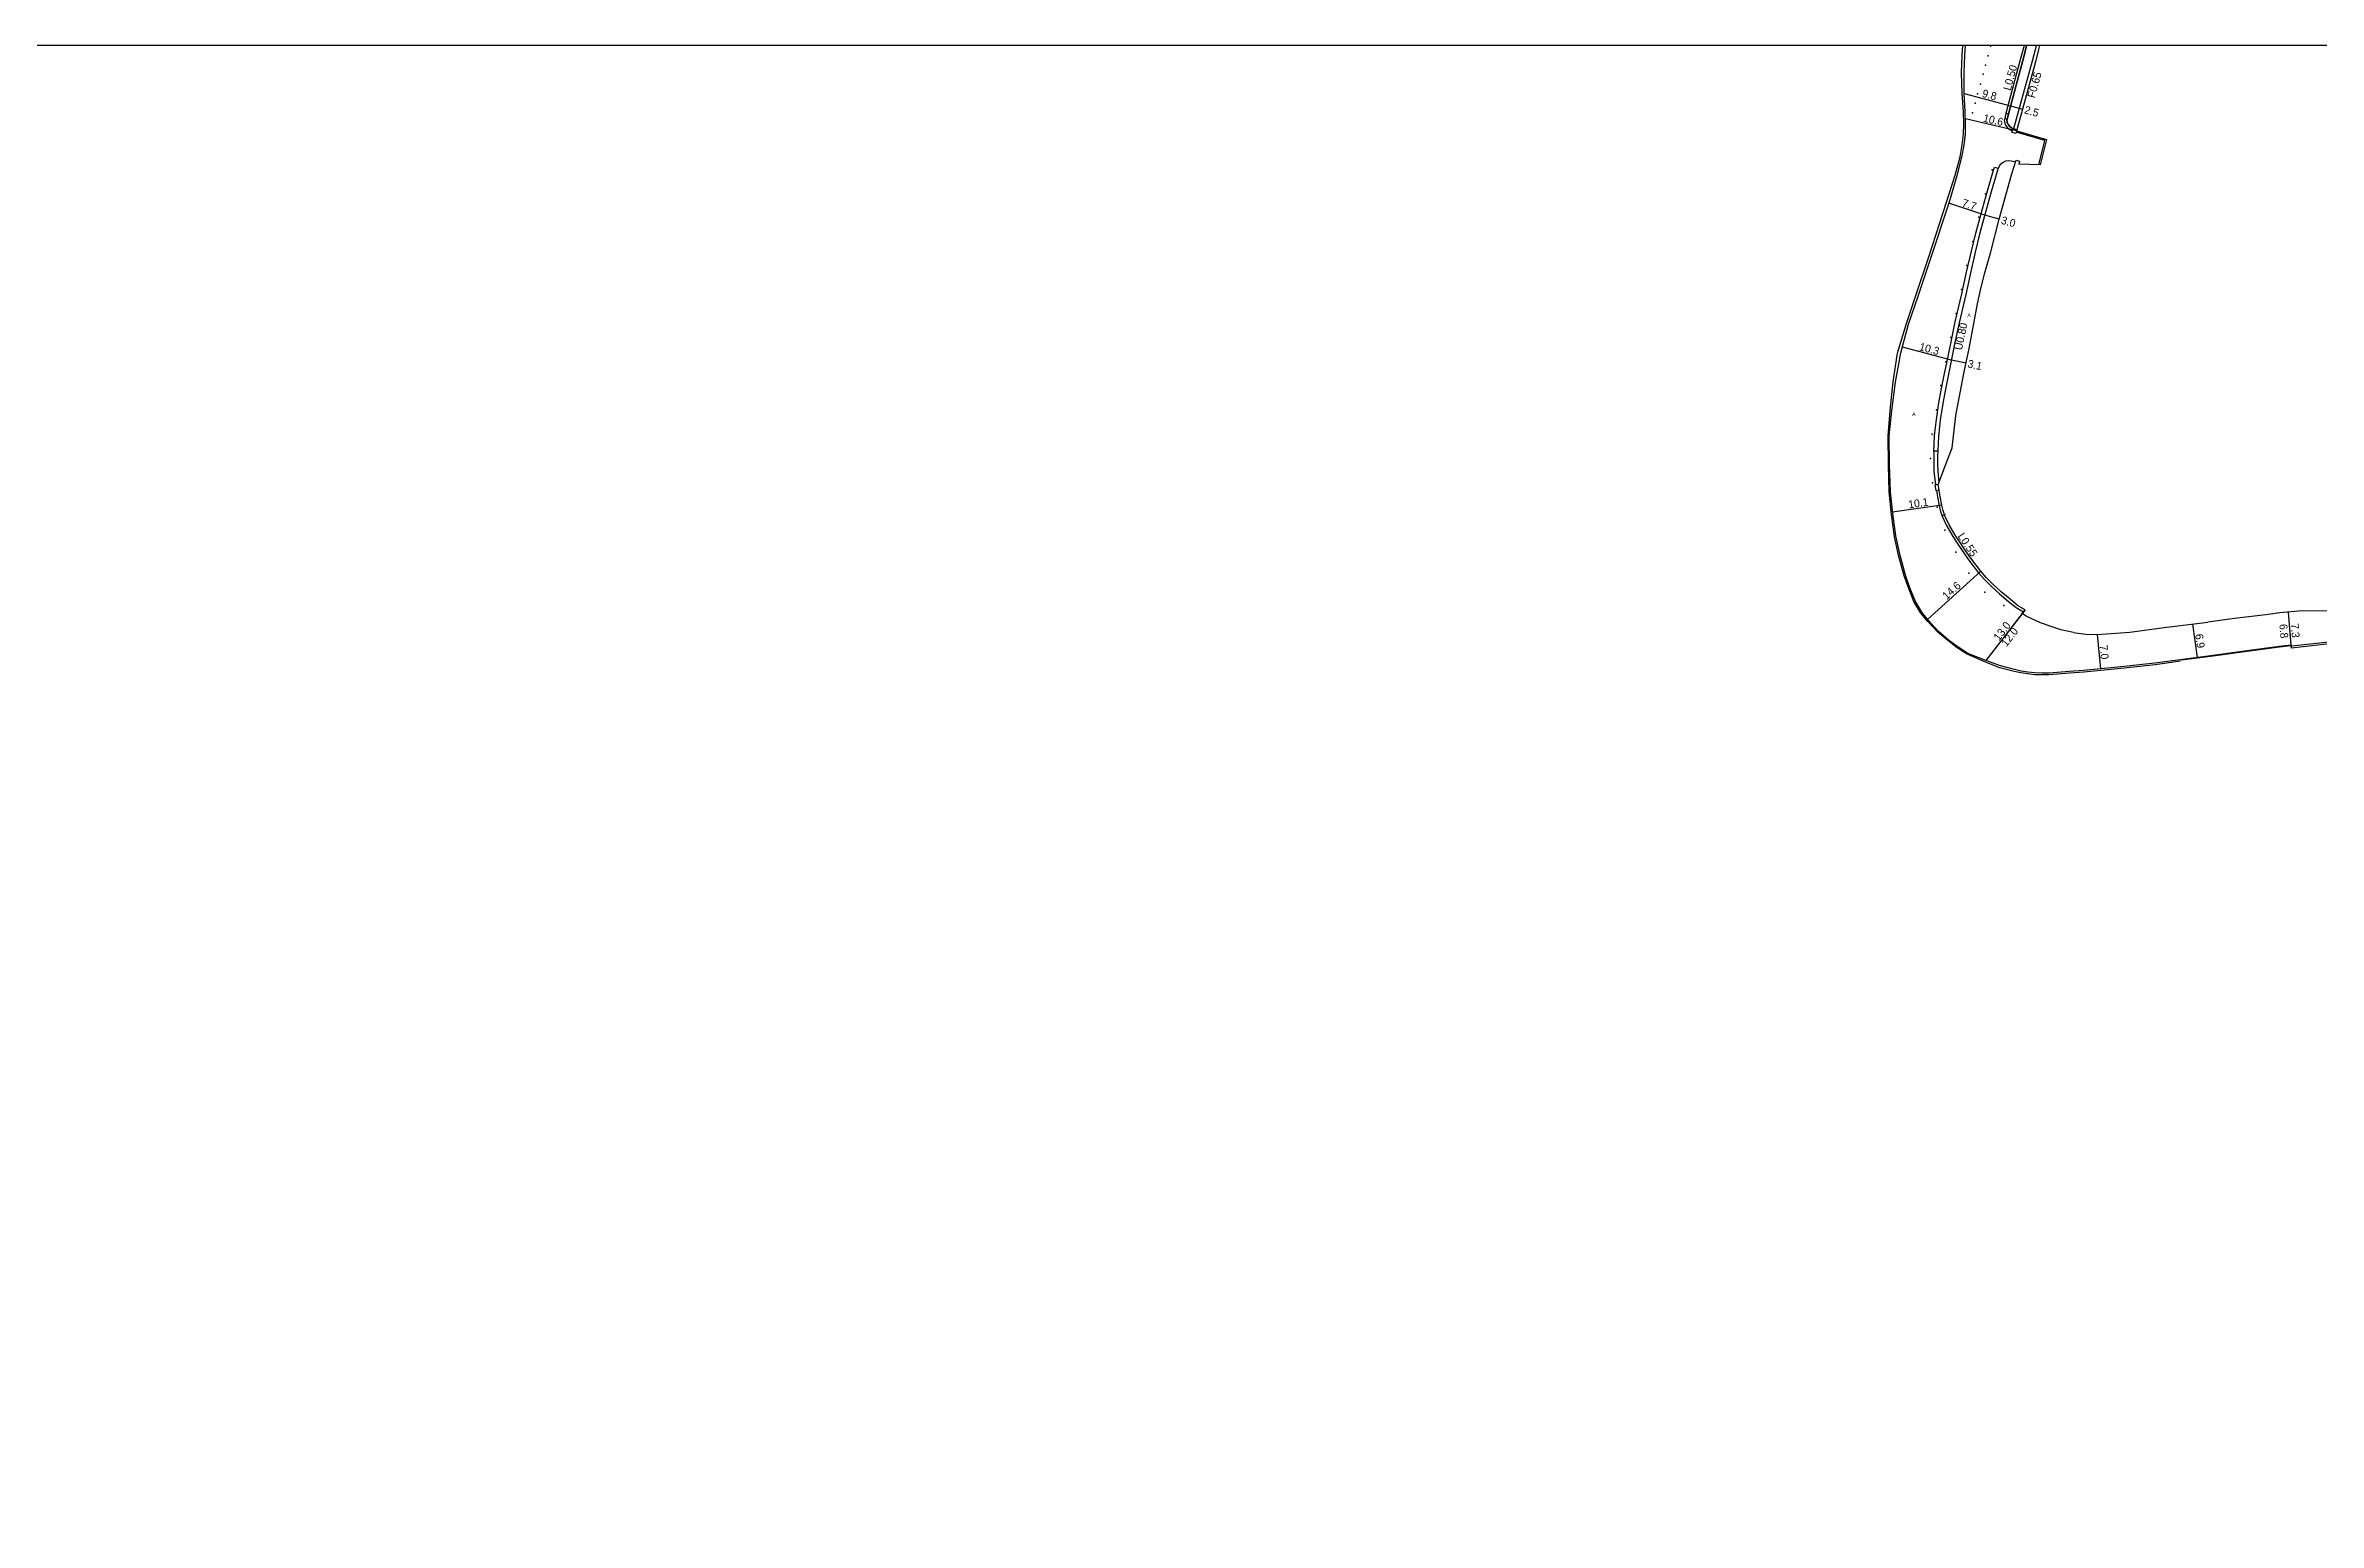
# Model space of a CAD drawing. Header units: metres. Extents: x -4000 to 0, y -102000 to -99000.
# Drawn here: x -1336.5 to -874.8, y -99300 to -99000 of the extents above; entities that cross this region are included whole.
import ezdxf

# ---------------------------------------------------------------- set-up
doc = ezdxf.new("R2010")
doc.units = ezdxf.units.M
doc.header["$LTSCALE"] = 2.5
for name, color, linetype in [('側溝・桝', 7, 'Continuous'), ('図郭', 7, 'Continuous'), ('幅員', 7, 'Continuous'), ('歩道・分離帯・安全施設', 7, 'Continuous'), ('舗装', 7, 'Continuous'), ('道路', 7, 'Continuous')]:
    doc.layers.add(name, color=color, linetype=linetype)
doc.styles.get("Standard").update_dxf_attribs({"font": ''})
doc.styles.add('YOKO_DECO', font='')
doc.styles.get('Standard').set_extended_font_data('@MS PGothic')
doc.styles.get('YOKO_DECO').set_extended_font_data('MS PGothic')

msp = doc.modelspace()

# ---------------------------------------------------------------- linework, layer by layer
at = {"layer": '側溝・桝'}
for points in [[(-934.62, -99000), (-935.17, -99002.16), (-936.73, -99007.96), (-938.29, -99013.8)], [(-932.14, -99000), (-932.3, -99000.63), (-932.94, -99003.18), (-936.73, -99016.95)], [(-938.55, -99014.8), (-938.65, -99015.17), (-938.53, -99015.78), (-938.36, -99016.21), (-937.97, -99016.74), (-937.44, -99017.14), (-936.99, -99017.38)], [(-931.64, -99024.25), (-930.42, -99019.27), (-936.23, -99017.61)], [(-952.16, -99082.42), (-952.95, -99082.42), (-952.81, -99079.27), (-952.74, -99078.67), (-952.41, -99075.96), (-951.91, -99072.58), (-951.44, -99069.98), (-950.83, -99066.97), (-950.1, -99063.52), (-949.44, -99060.21), (-948.58, -99056.15), (-947.24, -99050.43), (-946.34, -99046.34), (-945.31, -99041.8), (-944.41, -99038.15), (-943.4, -99034.4), (-942.04, -99029.5), (-940.82, -99025.36), (-940.62, -99024.71), (-939.87, -99024.95)], [(-952.95, -99082.42), (-952.96, -99083.41), (-952.97, -99084.94), (-952.92, -99086.48), (-952.6, -99089.23), (-952.59, -99089.25)], [(-952.41, -99090.36), (-952.18, -99091.67), (-951.88, -99093.46), (-951.56, -99094.62), (-951.2, -99095.76), (-950.3, -99097.65), (-949.06, -99099.76), (-948.18, -99101.09), (-947.04, -99102.79), (-945.89, -99104.47), (-944.81, -99105.86), (-943.84, -99107.1), (-942.74, -99108.41), (-941.26, -99109.91), (-939.63, -99111.37), (-937.78, -99112.91), (-936.24, -99114.18), (-934.75, -99115.06)]]:
    msp.add_lwpolyline(points, dxfattribs=at)
for points in [[(-937.79, -99013.94), (-938.29, -99013.8), (-938.55, -99014.8), (-938.06, -99014.94)], [(-936.1, -99017.12), (-936.31, -99017.88), (-937.07, -99017.67), (-936.86, -99016.91)], [(-952.05, -99089.14), (-952.77, -99089.28), (-952.54, -99090.39), (-951.86, -99090.25)]]:
    msp.add_lwpolyline(points, close=True, dxfattribs=at)
at = {"layer": '図郭'}
msp.add_lwpolyline([(-1600, -99600), (-800, -99600), (-800, -99000), (-1600, -99000)], close=True, dxfattribs=at)
at = {"layer": '幅員'}
for points in [[(-946.81, -99009.74), (-937.35, -99012.27)], [(-937.35, -99012.27), (-934.94, -99012.93)], [(-936.16, -99017.34), (-946.52, -99014.88)], [(-942.6, -99034.46), (-949.89, -99032.06)], [(-939.67, -99035.28), (-942.6, -99034.46)], [(-949.37, -99063.9), (-959.34, -99061.26)], [(-946.38, -99064.53), (-949.37, -99063.9)], [(-951.34, -99093.34), (-961.35, -99094.76)], [(-943.41, -99106.75), (-954.25, -99116.56)], [(-934.41, -99114.61), (-942.35, -99124.91)], [(-900.4, -99117.51), (-899.47, -99124.31)], [(-880.33, -99121.83), (-880.9, -99115.09)], [(-880.27, -99122.38), (-880.9, -99115.09)], [(-919.73, -99119.66), (-919.07, -99126.62)]]:
    msp.add_lwpolyline(points, dxfattribs=at)
at = {"layer": '幅員', "elevation": 80.67}
msp.add_lwpolyline([(-935.02, -99115.4), (-942.35, -99124.91)], dxfattribs=at)
at = {"layer": '歩道・分離帯・安全施設'}
for points, elevation in [([(-902.86, -99125.02), (-908, -99125.77), (-915.56, -99126.59), (-922.47, -99127.29), (-925.38, -99127.52), (-929.49, -99127.85), (-930.93, -99127.83), (-932.44, -99127.8), (-933.9, -99127.63), (-935.29, -99127.43), (-936.62, -99127.14), (-939.55, -99126.39), (-942.45, -99125.26), (-946.14, -99123.63), (-948.42, -99122.18), (-950.13, -99120.87), (-952.16, -99119.16), (-954.18, -99116.97), (-955.59, -99115.27), (-956.99, -99112.92), (-958.05, -99110.3), (-958.97, -99107.71), (-960.05, -99103.76), (-960.9, -99099.77), (-961.54, -99095.23), (-962.02, -99090.67), (-962.15, -99085.19), (-962.23, -99079.33), (-961.78, -99074.16), (-961.23, -99068.32), (-960.3, -99062.49), (-958.51, -99056.47), (-956.61, -99050.77), (-953.97, -99042.92), (-950.35, -99031.83), (-948.6, -99026.31), (-947.62, -99022.62), (-947.17, -99020.2), (-946.89, -99018.01), (-946.82, -99015.95), (-946.89, -99013.46), (-947.17, -99009.76), (-947.34, -99005.53), (-947.2, -99001.96), (-947.07, -99000)], 81.42), ([(-936.1, -99017.12), (-936.73, -99016.95), (-937.17, -99016.71), (-937.49, -99016.46), (-937.79, -99016.1), (-938.03, -99015.64), (-938.13, -99015.19), (-938.06, -99014.94), (-937.79, -99013.94), (-936.23, -99008.09), (-934.67, -99002.29), (-934.1, -99000)], 81.78), ([(-936.36, -99023.65), (-937.69, -99023.4), (-938.36, -99023.53), (-939, -99023.83), (-939.52, -99024.3), (-939.86, -99024.93), (-940.07, -99025.59), (-941.28, -99029.72), (-942.64, -99034.61), (-943.65, -99038.34), (-944.54, -99041.98), (-945.57, -99046.52), (-946.47, -99050.6), (-947.81, -99056.32), (-948.66, -99060.36), (-949.32, -99063.68), (-950.06, -99067.13), (-950.67, -99070.13), (-951.13, -99072.7), (-951.63, -99076.06), (-951.95, -99078.76), (-952.02, -99079.33), (-952.16, -99082.34), (-952.17, -99083.41), (-952.18, -99084.93), (-952.14, -99086.44), (-951.92, -99088.79)], 82.14), ([(-936.36, -99023.65), (-937.69, -99023.4), (-938.36, -99023.53), (-939, -99023.83), (-939.52, -99024.3), (-939.86, -99024.93), (-940.07, -99025.59), (-941.28, -99029.72), (-942.64, -99034.61), (-943.65, -99038.34), (-944.54, -99041.98), (-945.57, -99046.52), (-946.47, -99050.6), (-947.81, -99056.32), (-948.66, -99060.36), (-949.32, -99063.68), (-950.06, -99067.13), (-950.67, -99070.13), (-951.13, -99072.7), (-951.63, -99076.06), (-951.95, -99078.76), (-952.02, -99079.33), (-952.16, -99082.34), (-952.17, -99083.41), (-952.18, -99084.93), (-952.14, -99086.44), (-951.92, -99088.79)], 82.14), ([(-951.3, -99095.53), (-950.55, -99095.21)], 81.16), ([(-812.14, -99115.71), (-822.01, -99116.6), (-835.87, -99117.9), (-848.08, -99118.81), (-860.51, -99119.9), (-870.84, -99121.01), (-880.24, -99122.03)], 81.46), ([(-880.36, -99121.93), (-882.72, -99122.24), (-889.85, -99123.18), (-896.2, -99124.02), (-902.63, -99124.88)], 81.31)]:
    msp.add_lwpolyline(points, dxfattribs=dict(at, elevation=elevation))
msp.add_lwpolyline([(-934.1, -99000), (-934.67, -99002.29), (-936.23, -99008.09), (-937.79, -99013.94), (-938.06, -99014.94), (-938.13, -99015.19), (-938.03, -99015.64), (-937.79, -99016.1), (-937.49, -99016.46), (-937.17, -99016.71), (-936.73, -99016.95), (-936.1, -99017.12)], dxfattribs=at)
for p in [(-942.43, -99004.01, 82.33), (-941.9, -99002.12, 82.34), (-941.42, -99000.13, 82.35), (-943.49, -99007.89, 82.3), (-942.95, -99005.83, 82.32), (-944.54, -99011.73, 82.25), (-944.06, -99009.81, 82.29), (-945.09, -99013.66, 82.25), (-941.12, -99025.29, 82.08), (-942.45, -99030.13, 82.06), (-943.77, -99034.88, 81.99), (-945, -99039.83, 81.88), (-946.21, -99044.68, 81.83), (-947.33, -99049.56, 81.78), (-948.41, -99054.41, 81.76), (-949.47, -99059.33, 81.68), (-950.49, -99064.23, 81.58), (-951.49, -99069.08, 81.54), (-952.42, -99073.98, 81.49), (-953.26, -99078.92, 81.46), (-953.59, -99083.91, 81.34), (-953.21, -99088.86, 81.14), (-952.29, -99093.74, 81.15), (-950.74, -99098.45, 81.22), (-948.49, -99102.91, 81.23), (-945.8, -99107.15, 81.25), (-942.57, -99111.04, 81.29), (-938.7, -99113.77, 81.25)]:
    msp.add_point(p, dxfattribs=at)
at = {"layer": '道路'}
for points, elevation in [([(-946.04, -99123.47), (-948.3, -99122.03), (-950.06, -99120.7), (-952.04, -99118.99), (-954.02, -99116.81), (-955.41, -99115.13), (-956.75, -99112.77), (-957.82, -99110.14), (-958.73, -99107.56), (-959.81, -99103.61), (-960.66, -99099.62), (-961.3, -99095.08), (-961.77, -99090.64), (-961.96, -99085.17), (-962.01, -99079.31), (-961.5, -99074.2), (-960.74, -99068.4), (-959.65, -99062.45), (-958.11, -99056.6), (-956.14, -99050.89), (-953.49, -99042.99), (-949.86, -99031.95), (-948.19, -99026.39), (-947.27, -99022.68), (-946.75, -99020.25), (-946.51, -99018.02), (-946.49, -99015.92), (-946.56, -99013.45), (-946.81, -99009.74), (-946.75, -99005.48), (-946.63, -99001.94), (-946.48, -99000)], 80.71), ([(-931.47, -99000), (-931.66, -99000.79), (-932.3, -99003.35), (-936.1, -99017.12), (-936.16, -99017.34), (-930.08, -99019.08), (-931.36, -99024.26)], 81.9), ([(-952.05, -99089.14), (-949.84, -99083.25), (-949.2, -99081.73), (-948.45, -99075.16), (-946.75, -99066.31), (-945.75, -99061.54), (-944.04, -99052.47), (-943.4, -99049.38), (-942.56, -99046.19), (-941.36, -99041.88), (-939.67, -99035.28), (-937.19, -99026.29), (-936.25, -99023.3), (-935.51, -99023.53), (-935.7, -99024.14)], 80.38), ([(-931.36, -99024.26), (-935.7, -99024.14)], 82.19), ([(-924.57, -99119.2), (-927.17, -99118.66), (-931.26, -99117.25), (-934.19, -99115.9), (-935.02, -99115.4), (-934.41, -99114.61), (-935.92, -99113.72), (-937.43, -99112.48), (-939.27, -99110.94), (-940.88, -99109.51), (-942.33, -99108.03), (-943.41, -99106.75), (-944.37, -99105.52), (-945.44, -99104.14), (-946.58, -99102.48), (-947.72, -99100.78), (-948.59, -99099.46), (-949.81, -99097.39), (-950.68, -99095.55), (-951.03, -99094.46), (-951.34, -99093.34), (-951.64, -99091.58), (-952.05, -99089.14)], 80.67), ([(-878.1, -99114.85), (-882.64, -99115.24), (-885.5, -99115.63), (-891.89, -99116.41), (-897.25, -99117.11)], 80.67), ([(-924.57, -99119.2), (-922.12, -99119.54), (-919.73, -99119.66), (-913.14, -99119.19), (-906.13, -99118.22), (-897.25, -99117.11)], 80.63), ([(-811.62, -99115.41), (-811.6, -99115.83), (-822.02, -99116.84), (-835.75, -99118.15), (-848, -99119.04), (-860.43, -99120.26), (-869.05, -99121.16), (-870.78, -99121.34), (-880.27, -99122.38), (-880.33, -99121.83)], 80.62), ([(-939.43, -99126.03), (-942.35, -99124.91), (-946.04, -99123.47)], 80.71), ([(-880.33, -99121.83), (-882.76, -99122.08), (-889.86, -99123.01), (-896.22, -99123.87), (-902.92, -99124.79), (-908.04, -99125.49), (-915.59, -99126.29), (-922.51, -99126.95), (-925.42, -99127.17), (-929.49, -99127.47), (-930.93, -99127.46), (-932.42, -99127.42), (-933.85, -99127.26), (-935.23, -99127.05), (-936.54, -99126.77), (-939.43, -99126.03)], 80.71)]:
    msp.add_lwpolyline(points, dxfattribs=dict(at, elevation=elevation))
msp.add_lwpolyline([(-869.72, -99114.91), (-878.1, -99114.85)], dxfattribs=at)

# ---------------------------------------------------------------- texts
at = {"layer": '側溝・桝'}
for s, rotation, p in [('L0.50', 75.0353, (-937.33, -99009.27)), ('F0.65', 74.5894, (-932.44, -99010.8)), ('U0.80', 78.1211, (-947.24, -99061.99)), ('L0.55', 303.3654, (-948.17, -99099.65))]:
    msp.add_text(s, height=1.6, rotation=rotation, dxfattribs=at).set_placement(p)
at = {"layer": '幅員'}
for s, rotation, p in [('9.8', 345.0353, (-943.25, -99010.43)), ('2.5', 344.5894, (-934.69, -99013.76)), ('10.6', 346.6837, (-943.03, -99015.45)), ('7.7', 341.7668, (-947.36, -99032.63)), ('3.0', 344.4416, (-939.41, -99036.18)), ('10.3', 345.214, (-956.03, -99061.88)), ('3.1', 348.0124, (-946.18, -99065.36)), ('10.1', 8.0475, (-958, -99094.03)), ('14.6', 42.1496, (-950.33, -99112.67)), ('13.0', 52.3849, (-939.69, -99121.05)), ('12.0', 52.3849, (-938.17, -99122.23)), ('6.8', 274.8886, (-882.76, -99117.57)), ('7.3', 274.9812, (-880.45, -99117.46)), ('7.0', 275.4787, (-919.27, -99121.84)), ('6.9', 277.8322, (-899.86, -99119.61))]:
    msp.add_text(s, height=1.6, rotation=rotation, dxfattribs=at).set_placement(p)
at = {"layer": '舗装', "style": 'YOKO_DECO'}
for p in [(-946.13, -99055.17, 81.42), (-957.36, -99075.24, 80.92)]:
    msp.add_text('A', height=0.75, dxfattribs=at).set_placement(p)

doc.saveas('drawing.dxf')
